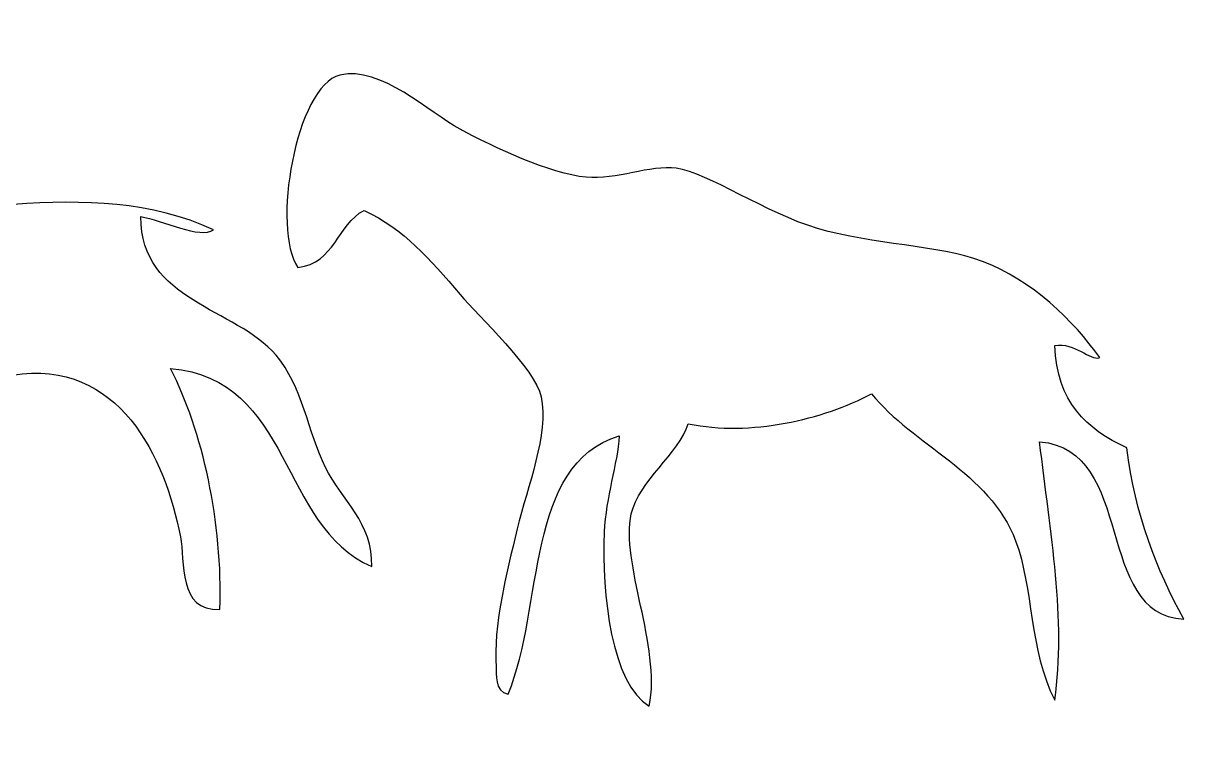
# Model space of a CAD drawing. Header units: centimetres. Extents: x -64 to 65, y -66 to 66.
# Drawn here: x -51.78 to -42.71, y -43.71 to -38.15 of the extents above; entities that cross this region are included whole.
import ezdxf

# ---------------------------------------------------------------- set-up
doc = ezdxf.new("R2010")
doc.units = ezdxf.units.CM
doc.header["$MEASUREMENT"] = 0
doc.layers.add('Layer 1', color=7, linetype='Continuous')

msp = doc.modelspace()

# ---------------------------------------------------------------- linework, layer by layer
at = {"layer": 'Layer 1'}
for points, knots in [([(-49.73701, -33.87847), (-49.85173, -34.18181), (-49.72791, -34.55514), (-50.06046, -34.68706), (-50.06046, -34.68706), (-49.8372, -35.63625), (-49.76114, -36.73261), (-49.21146, -37.35538), (-49.21146, -37.35538), (-48.9232, -37.45793), (-48.52923, -37.45478), (-48.4837, -37.80012), (-48.4837, -37.80012), (-48.63036, -38.10196), (-48.9414, -37.8288), (-49.17101, -37.75969), (-49.17101, -37.75969), (-49.28698, -37.83951), (-48.96781, -37.82279), (-49.04972, -38.00226), (-49.04972, -38.00226), (-49.2462, -38.09039), (-49.42024, -37.84393), (-49.57531, -37.75969), (-49.57531, -37.75969), (-49.72327, -36.88342), (-50.57493, -36.71091), (-50.58604, -35.69782), (-50.58604, -35.69782), (-50.74201, -35.70354), (-50.77286, -35.83442), (-50.9499, -35.81908), (-50.9499, -35.81908), (-50.75493, -36.47313), (-50.57194, -37.13919), (-49.85828, -37.27453), (-49.85828, -37.27453), (-49.79343, -37.42413), (-49.79936, -37.69755), (-49.89873, -37.80012), (-49.89873, -37.80012), (-50.52169, -37.61451), (-50.88957, -37.1738), (-51.19244, -36.66813), (-51.19244, -36.66813), (-51.44276, -36.78164), (-51.55124, -37.03701), (-51.67758, -37.27453), (-51.67758, -37.27453), (-51.31248, -37.16613), (-50.92958, -37.31308), (-51.07115, -37.67881), (-51.07115, -37.67881), (-51.2902, -37.65529), (-51.31547, -37.43801), (-51.63717, -37.51712), (-51.63717, -37.51712), (-51.60788, -37.60912), (-51.40664, -37.52916), (-51.435, -37.67881), (-51.435, -37.67881), (-51.74319, -37.76049), (-52.01438, -37.65664), (-52.32445, -37.75969), (-52.32445, -37.75969), (-52.40925, -37.63536), (-52.36501, -37.36051), (-52.284, -37.27452), (-52.284, -37.27452), (-52.56456, -37.49315), (-52.98769, -38.0879), (-53.73947, -37.84057), (-53.73947, -37.84057), (-53.64851, -37.91135), (-53.51209, -37.93664), (-53.41602, -38.00226), (-53.41602, -38.00226), (-53.44187, -38.184), (-53.30564, -38.34749), (-53.41602, -38.4874), (-53.41602, -38.4874), (-53.82456, -38.55831), (-54.08626, -38.10651), (-54.46718, -37.92138), (-54.46718, -37.92138), (-54.44884, -37.75107), (-54.28372, -37.72752), (-54.18421, -37.63841), (-54.18421, -37.63841), (-54.64924, -37.15002), (-54.84046, -36.12978), (-54.14381, -35.6574), (-54.14381, -35.6574), (-53.82348, -35.44018), (-53.26076, -35.37546), (-52.80962, -35.09138), (-52.80962, -35.09138), (-52.12419, -34.65982), (-51.66643, -34.52171), (-51.07118, -34.24236), (-51.07118, -34.24236), (-51.03522, -34.0177), (-51.14881, -33.94267), (-51.15201, -33.75719), (-51.15201, -33.75719), (-50.91502, -33.85935), (-50.77466, -33.5083), (-50.50518, -33.47422), (-50.50518, -33.47422), (-50.15307, -33.42963), (-49.93479, -33.62248), (-49.73701, -33.87847)], [0, 0, 0, 0, 0.0344828, 0.0344828, 0.0344828, 0.0344828, 0.0689655, 0.0689655, 0.0689655, 0.0689655, 0.1034483, 0.1034483, 0.1034483, 0.1034483, 0.137931, 0.137931, 0.137931, 0.137931, 0.1724138, 0.1724138, 0.1724138, 0.1724138, 0.2068966, 0.2068966, 0.2068966, 0.2068966, 0.2413793, 0.2413793, 0.2413793, 0.2413793, 0.2758621, 0.2758621, 0.2758621, 0.2758621, 0.3103448, 0.3103448, 0.3103448, 0.3103448, 0.3448276, 0.3448276, 0.3448276, 0.3448276, 0.3793103, 0.3793103, 0.3793103, 0.3793103, 0.4137931, 0.4137931, 0.4137931, 0.4137931, 0.4482759, 0.4482759, 0.4482759, 0.4482759, 0.4827586, 0.4827586, 0.4827586, 0.4827586, 0.5172414, 0.5172414, 0.5172414, 0.5172414, 0.5517241, 0.5517241, 0.5517241, 0.5517241, 0.5862069, 0.5862069, 0.5862069, 0.5862069, 0.6206897, 0.6206897, 0.6206897, 0.6206897, 0.6551724, 0.6551724, 0.6551724, 0.6551724, 0.6896552, 0.6896552, 0.6896552, 0.6896552, 0.7241379, 0.7241379, 0.7241379, 0.7241379, 0.7586207, 0.7586207, 0.7586207, 0.7586207, 0.7931034, 0.7931034, 0.7931034, 0.7931034, 0.8275862, 0.8275862, 0.8275862, 0.8275862, 0.862069, 0.862069, 0.862069, 0.862069, 0.8965517, 0.8965517, 0.8965517, 0.8965517, 0.9310345, 0.9310345, 0.9310345, 0.9310345, 1, 1, 1, 1]), ([(-43.71946, -40.67133), (-43.70284, -41.1085), (-43.46797, -41.32747), (-43.15614, -41.46939), (-43.15614, -41.46939), (-43.08986, -41.99779), (-42.92077, -42.42342), (-42.71011, -42.80741), (-42.71011, -42.80741), (-43.41734, -42.77132), (-43.07936, -41.48656), (-43.83684, -41.4225), (-43.83684, -41.4225), (-43.75416, -42.13666), (-43.6266, -42.81021), (-43.71947, -43.44119), (-43.71947, -43.44119), (-43.92039, -43.05014), (-43.88589, -42.56272), (-44.02461, -42.19709), (-44.02461, -42.19709), (-44.22966, -41.65663), (-44.825, -41.45118), (-45.15136, -41.04687), (-45.15136, -41.04687), (-45.52622, -41.2475), (-46.09949, -41.384), (-46.58323, -41.28158), (-46.58323, -41.28158), (-46.65708, -41.51539), (-46.97103, -41.72838), (-47.02916, -41.9858), (-47.02916, -41.9858), (-47.11475, -42.36445), (-46.79503, -43.02059), (-46.88835, -43.48805), (-46.88835, -43.48805), (-47.18365, -43.31136), (-47.26117, -42.61598), (-47.24046, -42.12664), (-47.24046, -42.12664), (-47.22903, -41.85653), (-47.13727, -41.59493), (-47.12309, -41.37549), (-47.12309, -41.37549), (-47.86043, -41.60057), (-47.70943, -42.71399), (-47.99161, -43.39416), (-47.99161, -43.39416), (-48.10147, -43.37246), (-48.08178, -43.2316), (-48.08551, -43.18297), (-48.08551, -43.18297), (-48.10961, -42.86674), (-48.00603, -42.45611), (-47.92118, -42.10318), (-47.92118, -42.10318), (-47.84051, -41.76758), (-47.67329, -41.36505), (-47.73341, -41.07033), (-47.73341, -41.07033), (-47.77672, -40.858), (-48.22403, -40.43993), (-48.36719, -40.27227), (-48.36719, -40.27227), (-48.60754, -39.9907), (-48.80362, -39.76242), (-49.1184, -39.61494), (-49.1184, -39.61494), (-49.327, -39.72723), (-49.34748, -40.02748), (-49.63479, -40.06092), (-49.63479, -40.06092), (-49.84302, -39.76512), (-49.65302, -38.64199), (-49.3062, -38.55864), (-49.3062, -38.55864), (-48.98727, -38.48212), (-48.60897, -38.85198), (-48.36722, -38.98123), (-48.36722, -38.98123), (-48.10097, -39.12344), (-47.66552, -39.32905), (-47.3813, -39.35681), (-47.3813, -39.35681), (-47.14654, -39.37962), (-46.88079, -39.25778), (-46.67714, -39.28635), (-46.67714, -39.28635), (-46.42827, -39.32133), (-45.97433, -39.63806), (-45.57385, -39.75583), (-45.57385, -39.75583), (-45.13202, -39.88579), (-44.63257, -39.88304), (-44.28287, -40.01398), (-44.28287, -40.01398), (-43.89883, -40.15775), (-43.56982, -40.47756), (-43.36736, -40.76516), (-43.36736, -40.76516), (-43.44911, -40.7915), (-43.55714, -40.64254), (-43.71946, -40.67133)], [0, 0, 0, 0, 0.037037, 0.037037, 0.037037, 0.037037, 0.0740741, 0.0740741, 0.0740741, 0.0740741, 0.1111111, 0.1111111, 0.1111111, 0.1111111, 0.1481481, 0.1481481, 0.1481481, 0.1481481, 0.1851852, 0.1851852, 0.1851852, 0.1851852, 0.2222222, 0.2222222, 0.2222222, 0.2222222, 0.2592593, 0.2592593, 0.2592593, 0.2592593, 0.2962963, 0.2962963, 0.2962963, 0.2962963, 0.3333333, 0.3333333, 0.3333333, 0.3333333, 0.3703704, 0.3703704, 0.3703704, 0.3703704, 0.4074074, 0.4074074, 0.4074074, 0.4074074, 0.4444444, 0.4444444, 0.4444444, 0.4444444, 0.4814815, 0.4814815, 0.4814815, 0.4814815, 0.5185185, 0.5185185, 0.5185185, 0.5185185, 0.5555556, 0.5555556, 0.5555556, 0.5555556, 0.5925926, 0.5925926, 0.5925926, 0.5925926, 0.6296296, 0.6296296, 0.6296296, 0.6296296, 0.6666667, 0.6666667, 0.6666667, 0.6666667, 0.7037037, 0.7037037, 0.7037037, 0.7037037, 0.7407407, 0.7407407, 0.7407407, 0.7407407, 0.7777778, 0.7777778, 0.7777778, 0.7777778, 0.8148148, 0.8148148, 0.8148148, 0.8148148, 0.8518519, 0.8518519, 0.8518519, 0.8518519, 0.8888889, 0.8888889, 0.8888889, 0.8888889, 0.9259259, 0.9259259, 0.9259259, 0.9259259, 1, 1, 1, 1]), ([(-56.07079, -38.68401), (-55.76991, -38.8458), (-55.72786, -39.18685), (-55.45209, -39.32854), (-55.45209, -39.32854), (-55.23931, -39.43776), (-54.85649, -39.47435), (-54.52398, -39.5347), (-54.52398, -39.5347), (-54.19373, -39.59471), (-53.83098, -39.6476), (-53.51856, -39.66355), (-53.51856, -39.66355), (-52.42525, -39.71967), (-51.25777, -39.31816), (-50.29601, -39.76679), (-50.29601, -39.76679), (-50.39314, -39.84177), (-50.6981, -39.69128), (-50.86317, -39.66355), (-50.86317, -39.66355), (-50.8637, -40.32964), (-50.12617, -40.37311), (-49.80616, -40.74636), (-49.80616, -40.74636), (-49.59788, -40.98941), (-49.55674, -41.34868), (-49.4195, -41.6229), (-49.4195, -41.6229), (-49.29496, -41.87174), (-49.04617, -42.05941), (-49.05853, -42.39633), (-49.05853, -42.39633), (-49.78389, -42.08187), (-49.67514, -40.93332), (-50.63116, -40.84947), (-50.63116, -40.84947), (-50.38002, -41.33744), (-50.22198, -42.05586), (-50.24439, -42.73148), (-50.24439, -42.73148), (-50.57575, -42.74841), (-50.51736, -42.35389), (-50.55377, -42.16429), (-50.55377, -42.16429), (-50.67249, -41.54606), (-51.03108, -40.77115), (-51.86854, -40.90106), (-51.86854, -40.90106), (-52.10341, -40.93752), (-52.41668, -41.16628), (-52.64197, -41.262), (-52.64197, -41.262), (-53.20201, -41.49983), (-54.05151, -41.55881), (-54.08567, -42.26739), (-54.08567, -42.26739), (-54.11231, -42.82124), (-53.53131, -43.18698), (-53.54428, -43.71106), (-53.54428, -43.71106), (-53.93832, -43.63515), (-54.06993, -43.18851), (-54.18878, -42.83463), (-54.18878, -42.83463), (-54.32028, -42.44289), (-54.35512, -42.00894), (-54.44662, -41.64869), (-54.44662, -41.64869), (-54.61905, -41.68338), (-54.69747, -41.93127), (-54.80754, -42.11274), (-54.80754, -42.11274), (-54.90919, -42.28057), (-55.08374, -42.48657), (-55.11686, -42.67985), (-55.11686, -42.67985), (-55.16594, -42.96642), (-55.02362, -43.25831), (-55.06532, -43.60796), (-55.06532, -43.60796), (-55.39404, -43.4645), (-55.37716, -42.93028), (-55.3231, -42.57675), (-55.3231, -42.57675), (-55.25105, -42.10595), (-54.84566, -41.68148), (-54.83328, -41.21042), (-54.83328, -41.21042), (-55.13858, -40.69073), (-55.38226, -40.10952), (-56.01914, -39.92145), (-56.01914, -39.92145), (-56.16699, -39.99717), (-56.34008, -40.23382), (-56.56053, -40.07607), (-56.56053, -40.07607), (-56.56307, -39.54867), (-56.15765, -39.20781), (-56.07079, -38.68401)], [0, 0, 0, 0, 0.0384615, 0.0384615, 0.0384615, 0.0384615, 0.0769231, 0.0769231, 0.0769231, 0.0769231, 0.1153846, 0.1153846, 0.1153846, 0.1153846, 0.1538462, 0.1538462, 0.1538462, 0.1538462, 0.1923077, 0.1923077, 0.1923077, 0.1923077, 0.2307692, 0.2307692, 0.2307692, 0.2307692, 0.2692308, 0.2692308, 0.2692308, 0.2692308, 0.3076923, 0.3076923, 0.3076923, 0.3076923, 0.3461538, 0.3461538, 0.3461538, 0.3461538, 0.3846154, 0.3846154, 0.3846154, 0.3846154, 0.4230769, 0.4230769, 0.4230769, 0.4230769, 0.4615385, 0.4615385, 0.4615385, 0.4615385, 0.5, 0.5, 0.5, 0.5, 0.5384615, 0.5384615, 0.5384615, 0.5384615, 0.5769231, 0.5769231, 0.5769231, 0.5769231, 0.6153846, 0.6153846, 0.6153846, 0.6153846, 0.6538462, 0.6538462, 0.6538462, 0.6538462, 0.6923077, 0.6923077, 0.6923077, 0.6923077, 0.7307692, 0.7307692, 0.7307692, 0.7307692, 0.7692308, 0.7692308, 0.7692308, 0.7692308, 0.8076923, 0.8076923, 0.8076923, 0.8076923, 0.8461538, 0.8461538, 0.8461538, 0.8461538, 0.8846154, 0.8846154, 0.8846154, 0.8846154, 0.9230769, 0.9230769, 0.9230769, 0.9230769, 1, 1, 1, 1])]:
    msp.add_open_spline(points, degree=3, knots=knots, dxfattribs=at)

doc.saveas('drawing.dxf')
